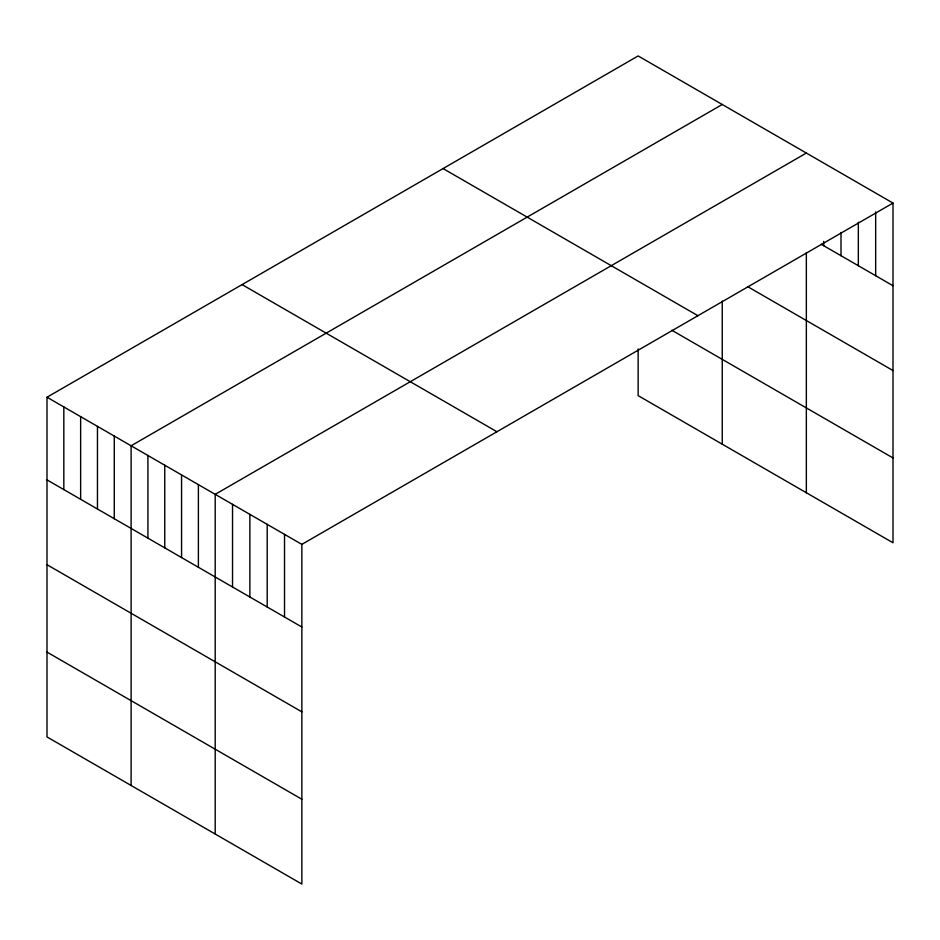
<?xml version="1.0" encoding="UTF-8"?>
<svg xmlns="http://www.w3.org/2000/svg" width="940" height="940" viewBox="0 0 940 940"><rect width="100%" height="100%" fill="white"/><g stroke="black" fill="none" stroke-linecap="round" stroke-linejoin="round"><path stroke-width="1.41" d="M47 397.232L301.857 544.378L301.857 884.058L47 736.925L47 397.232L638.143 55.942L893 203.075L893 542.768L638.143 395.623L638.143 348.975M722.249 104.493L131.107 445.783L131.107 785.476M806.344 153.055L215.201 494.346L215.201 834.039M301.857 544.378L893 203.075M821.207 244.271L893 285.725M747.476 286.536L893 370.548M443.069 168.566L697.927 315.711M671.783 330.222L893 457.945M242.074 284.608L496.931 431.742M47 479.882L301.857 627.015M47 564.705L301.857 711.839M47 652.102L301.857 799.235M875.669 211.923L875.669 275.726M858.337 222.216L858.337 265.714M841.006 232.509L841.006 255.704M823.675 241.357L823.675 245.704M806.344 252.66L806.344 492.736M722.249 301.094L722.249 444.185M284.526 534.366L284.526 617.016M267.195 524.356L267.195 607.005M249.864 514.356L249.864 597.006M232.533 504.345L232.533 586.995M198.387 484.629L198.387 567.278M181.561 474.923L181.561 557.573M164.747 465.206L164.747 547.856M147.921 455.501L147.921 538.15M114.281 436.078L114.281 518.727M97.466 426.361L97.466 509.01M80.64 416.655L80.64 499.305M63.826 406.938L63.826 489.587"/></g></svg>
